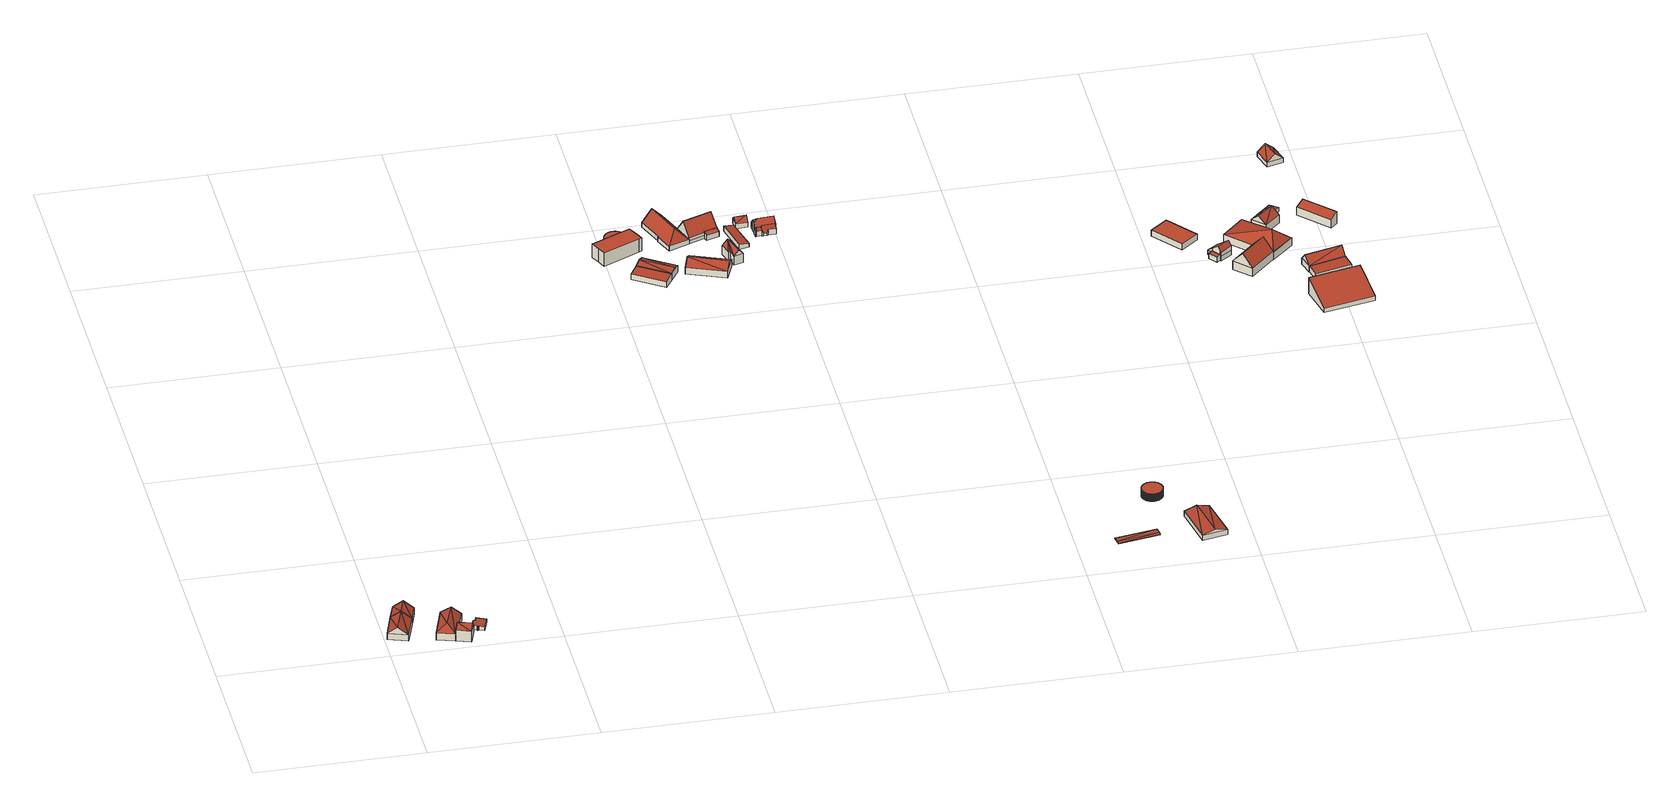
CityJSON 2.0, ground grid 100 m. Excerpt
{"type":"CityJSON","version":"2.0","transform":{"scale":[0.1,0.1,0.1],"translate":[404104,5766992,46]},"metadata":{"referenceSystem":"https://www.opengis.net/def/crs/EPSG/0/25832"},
"CityObjects":{
"building1":{"type":"Building","attributes":{"Gemeindeschluessel":"05515000","Geometrietyp2DReferenz":"3000","function":"31001_2460","roofType":"3100","measuredHeight":8.62},"geometry":[{"type":"Solid","lod":"2","boundaries":[[[[0,1,2,3]],[[4,5,1,0]],[[6,7,5,4]],[[3,2,7,6]],[[0,8,4]],[[6,9,3]],[[9,8,0]],[[0,3,9]],[[6,4,8]],[[8,9,6]],[[1,5,7,2]]]],"semantics":{"surfaces":[{"type":"WallSurface"},{"type":"RoofSurface"},{"type":"GroundSurface"}],"values":[[0,0,0,0,0,0,1,1,1,1,2]]}}]},
"building2":{"type":"Building","attributes":{"Gemeindeschluessel":"05515000","Geometrietyp2DReferenz":"3000","function":"31001_1000","roofType":"3100","measuredHeight":8.65},"address":[{"country":"Germany","locality":"Münster","thoroughfareNumber":"100b","thoroughfareName":"Nienberger Straße"},{"country":"Germany","locality":"Münster","thoroughfareNumber":"100a","thoroughfareName":"Nienberger Straße"}],"geometry":[{"type":"Solid","lod":"2","boundaries":[[[[10,11,12,13]],[[14,15,11,10]],[[16,17,15,14]],[[13,12,17,16]],[[10,18,14]],[[16,8,13]],[[8,18,10]],[[10,13,8]],[[16,14,18]],[[18,8,16]],[[11,15,17,12]]]],"semantics":{"surfaces":[{"type":"WallSurface"},{"type":"RoofSurface"},{"type":"GroundSurface"}],"values":[[0,0,0,0,0,0,1,1,1,1,2]]}}]},
"building3":{"type":"Building","attributes":{"Gemeindeschluessel":"05515000","Geometrietyp2DReferenz":"3000","function":"31001_1000"},"address":[{"country":"Germany","locality":"Münster","thoroughfareNumber":"100","thoroughfareName":"Nienberger Straße"}],"children":["building3-1","building3-2"]},
"building3-1":{"type":"BuildingPart","attributes":{"roofType":"3100","measuredHeight":9.55},"parents":["building3"],"geometry":[{"type":"Solid","lod":"2","boundaries":[[[[19,20,21,22,23]],[[24,25,26,27,28]],[[23,22,25,24]],[[19,29,28]],[[24,30,23]],[[23,30,29]],[[29,19,23]],[[30,24,28]],[[28,29,30]],[[21,26,25,22]],[[27,20,19,28]],[[26,21,20,27]]]],"semantics":{"surfaces":[{"type":"WallSurface"},{"type":"RoofSurface"},{"type":"GroundSurface"},{"type":"ClosureSurface"}],"values":[[0,0,0,0,0,1,1,1,1,2,0,3]]}}]},
"building3-2":{"type":"BuildingPart","attributes":{"roofType":"5000","measuredHeight":8.77},"parents":["building3"],"geometry":[{"type":"Solid","lod":"2","boundaries":[[[[31,32,21,20]],[[33,34,32,31]],[[35,36,34,33]],[[20,37,31]],[[33,38,35]],[[20,27,35,38]],[[38,37,20]],[[37,38,33]],[[33,31,37]],[[26,21,32,34,36]],[[36,35,27,26]],[[26,27,20,21]]]],"semantics":{"surfaces":[{"type":"WallSurface"},{"type":"RoofSurface"},{"type":"GroundSurface"},{"type":"ClosureSurface"}],"values":[[0,0,0,1,0,1,1,1,1,2,0,3]]}}]},
"building4":{"type":"Building","attributes":{"Gemeindeschluessel":"05515000","Geometrietyp2DReferenz":"3000","function":"31001_2000","roofType":"2100","measuredHeight":2.73},"geometry":[{"type":"Solid","lod":"2","boundaries":[[[[39,40,41,42]],[[43,44,40,39]],[[45,46,44,43]],[[47,48,46,45]],[[49,50,48,47]],[[51,52,50,49]],[[53,54,52,51]],[[55,56,54,53]],[[57,58,56,55]],[[42,41,58,57]],[[55,53,51,49,47,45,43,39,42,57]],[[40,44,46,48,50,52,54,56,58,41]]]],"semantics":{"surfaces":[{"type":"WallSurface"},{"type":"RoofSurface"},{"type":"GroundSurface"}],"values":[[0,0,0,0,0,0,0,0,0,0,1,2]]}}]},
"building5":{"type":"Building","attributes":{"Gemeindeschluessel":"05515000","Geometrietyp2DReferenz":"3000","function":"51003_1201","roofType":"1000","measuredHeight":9},"geometry":[{"type":"Solid","lod":"2","boundaries":[[[[59,60,61,62]],[[63,64,60,59]],[[65,66,64,63]],[[67,68,66,65]],[[69,70,68,67]],[[71,72,70,69]],[[62,61,72,71]],[[69,67,65,63,59,62,71]],[[60,64,66,68,70,72,61]]]],"semantics":{"surfaces":[{"type":"WallSurface"},{"type":"RoofSurface"},{"type":"GroundSurface"}],"values":[[0,0,0,0,0,0,0,1,2]]}}]},
"building6":{"type":"Building","attributes":{"Gemeindeschluessel":"05515000","Geometrietyp2DReferenz":"3000","function":"51009_1610","roofType":"2100","measuredHeight":4.46},"geometry":[{"type":"Solid","lod":"2","boundaries":[[[[73,74,75,76]],[[77,78,74,73]],[[79,80,78,77]],[[76,75,80,79]],[[77,73,76,79]],[[74,78,80,75]]]],"semantics":{"surfaces":[{"type":"WallSurface"},{"type":"RoofSurface"},{"type":"GroundSurface"}],"values":[[0,0,0,0,1,2]]}}]},
"building7":{"type":"Building","attributes":{"Gemeindeschluessel":"05515000","Geometrietyp2DReferenz":"3000","function":"51003_1201","roofType":"1000","measuredHeight":1.62},"geometry":[{"type":"Solid","lod":"2","boundaries":[[[[81,82,83,84]],[[85,86,82,81]],[[87,88,86,85]],[[89,90,88,87]],[[91,92,90,89]],[[93,94,92,91]],[[95,96,94,93]],[[97,98,96,95]],[[99,100,98,97]],[[101,102,100,99]],[[103,104,102,101]],[[105,106,104,103]],[[107,108,106,105]],[[109,110,108,107]],[[111,112,110,109]],[[113,114,112,111]],[[115,116,114,113]],[[117,118,116,115]],[[119,120,118,117]],[[121,122,120,119]],[[123,124,122,121]],[[125,126,124,123]],[[127,128,126,125]],[[129,130,128,127]],[[131,132,130,129]],[[133,134,132,131]],[[135,136,134,133]],[[137,138,136,135]],[[139,140,138,137]],[[141,142,140,139]],[[143,144,142,141]],[[145,146,144,143]],[[147,148,146,145]],[[149,150,148,147]],[[151,152,150,149]],[[153,154,152,151]],[[155,156,154,153]],[[157,158,156,155]],[[159,160,158,157]],[[161,162,160,159]],[[163,164,162,161]],[[165,166,164,163]],[[167,168,166,165]],[[169,170,168,167]],[[171,172,170,169]],[[173,174,172,171]],[[175,176,174,173]],[[177,178,176,175]],[[179,180,178,177]],[[181,182,180,179]],[[183,184,182,181]],[[185,186,184,183]],[[187,188,186,185]],[[189,190,188,187]],[[191,192,190,189]],[[193,194,192,191]],[[195,196,194,193]],[[197,198,196,195]],[[199,200,198,197]],[[201,202,200,199]],[[203,204,202,201]],[[205,206,204,203]],[[207,208,206,205]],[[209,210,208,207]],[[211,212,210,209]],[[213,214,212,211]],[[215,216,214,213]],[[217,218,216,215]],[[219,220,218,217]],[[221,222,220,219]],[[223,224,222,221]],[[225,226,224,223]],[[227,228,226,225]],[[229,230,228,227]],[[231,232,230,229]],[[233,234,232,231]],[[235,236,234,233]],[[237,238,236,235]],[[239,240,238,237]],[[241,242,240,239]],[[243,244,242,241]],[[245,246,244,243]],[[247,248,246,245]],[[249,250,248,247]],[[251,252,250,249]],[[253,254,252,251]],[[255,256,254,253]],[[257,258,256,255]],[[259,260,258,257]],[[261,262,260,259]],[[263,264,262,261]],[[265,266,264,263]],[[267,268,266,265]],[[269,270,268,267]],[[271,272,270,269]],[[273,274,272,271]],[[275,276,274,273]],[[277,278,276,275]],[[279,280,278,277]],[[84,83,280,279]],[[277,275,273,271,269,267,265,263,261,259,257,255,253,251,249,247,245,243,241,239,237,235,233,231,229,227,225,223,221,219,217,215,213,211,209,207,205,203,201,199,197,195,193,191,189,187,185,183,181,179,177,175,173,171,169,167,165,163,161,159,157,155,153,151,149,147,145,143,141,139,137,135,133,131,129,127,125,123,121,119,117,115,113,111,109,107,105,103,101,99,97,95,93,91,89,87,85,81,84,279]],[[82,86,88,90,92,94,96,98,100,102,104,106,108,110,112,114,116,118,120,122,124,126,128,130,132,134,136,138,140,142,144,146,148,150,152,154,156,158,160,162,164,166,168,170,172,174,176,178,180,182,184,186,188,190,192,194,196,198,200,202,204,206,208,210,212,214,216,218,220,222,224,226,228,230,232,234,236,238,240,242,244,246,248,250,252,254,256,258,260,262,264,266,268,270,272,274,276,278,280,83]]]],"semantics":{"surfaces":[{"type":"WallSurface"},{"type":"RoofSurface"},{"type":"GroundSurface"}],"values":[[0,0,0,0,0,0,0,0,0,0,0,0,0,0,0,0,0,0,0,0,0,0,0,0,0,0,0,0,0,0,0,0,0,0,0,0,0,0,0,0,0,0,0,0,0,0,0,0,0,0,0,0,0,0,0,0,0,0,0,0,0,0,0,0,0,0,0,0,0,0,0,0,0,0,0,0,0,0,0,0,0,0,0,0,0,0,0,0,0,0,0,0,0,0,0,0,0,0,0,0,1,2]]}}]},
"building8":{"type":"Building","attributes":{"Gemeindeschluessel":"05515000","Geometrietyp2DReferenz":"3000","function":"31001_2700","roofType":"3100","measuredHeight":5.38},"geometry":[{"type":"Solid","lod":"2","boundaries":[[[[281,282,283,284]],[[285,286,282,281]],[[287,288,286,285]],[[284,283,288,287]],[[281,289,285]],[[287,290,284]],[[284,290,289]],[[289,281,284]],[[290,287,285]],[[285,289,290]],[[282,286,288,283]]]],"semantics":{"surfaces":[{"type":"WallSurface"},{"type":"RoofSurface"},{"type":"GroundSurface"}],"values":[[0,0,0,0,0,0,1,1,1,1,2]]}}]},
"building9":{"type":"Building","attributes":{"Gemeindeschluessel":"05515000","Geometrietyp2DReferenz":"3000","function":"31001_2700","roofType":"5000","measuredHeight":10.25},"geometry":[{"type":"Solid","lod":"2","boundaries":[[[[291,292,293,294]],[[295,296,292,291]],[[297,298,296,295]],[[299,300,298,297]],[[301,302,300,299]],[[303,304,302,301]],[[305,306,304,303]],[[307,308,306,305]],[[294,293,308,307]],[[301,309,303]],[[299,297,295,309,301]],[[291,294,307,305,303,309,295]],[[292,296,298,300,302,304,306,308,293]]]],"semantics":{"surfaces":[{"type":"WallSurface"},{"type":"RoofSurface"},{"type":"GroundSurface"}],"values":[[0,0,0,0,0,0,0,0,0,1,1,1,2]]}}]},
"building10":{"type":"Building","attributes":{"Gemeindeschluessel":"05515000","Geometrietyp2DReferenz":"3000","function":"31001_2700","roofType":"3100","measuredHeight":7.7},"geometry":[{"type":"Solid","lod":"2","boundaries":[[[[310,311,312,313]],[[314,315,311,310]],[[316,317,315,314]],[[313,312,317,316]],[[310,318,314]],[[316,319,313]],[[313,319,318]],[[318,310,313]],[[319,316,314]],[[314,318,319]],[[311,315,317,312]]]],"semantics":{"surfaces":[{"type":"WallSurface"},{"type":"RoofSurface"},{"type":"GroundSurface"}],"values":[[0,0,0,0,0,0,1,1,1,1,2]]}}]},
"building11":{"type":"Building","attributes":{"Gemeindeschluessel":"05515000","Geometrietyp2DReferenz":"3000","function":"31001_1000"},"address":[{"country":"Germany","locality":"Münster","thoroughfareNumber":"11","thoroughfareName":"Ächterhoek"}],"children":["building11-1","building11-2"]},
"building11-1":{"type":"BuildingPart","attributes":{"roofType":"3100","measuredHeight":12.07},"parents":["building11"],"geometry":[{"type":"Solid","lod":"2","boundaries":[[[[320,321,322,323]],[[324,302,325,326]],[[327,300,302,324]],[[323,322,300,327]],[[328,329,330,327]],[[331,329,328,332,333]],[[332,328,327,324]],[[333,332,324,326]],[[330,329,331,320,323]],[[330,323,327]],[[321,325,302,300,322]],[[321,320,326,325]],[[331,333,326,320]]]],"semantics":{"surfaces":[{"type":"WallSurface"},{"type":"RoofSurface"},{"type":"GroundSurface"},{"type":"ClosureSurface"}],"values":[[0,0,0,0,1,1,0,0,0,0,2,3,3]]}}]},
"building11-2":{"type":"BuildingPart","attributes":{"roofType":"2100","measuredHeight":4.64},"parents":["building11"],"geometry":[{"type":"Solid","lod":"2","boundaries":[[[[334,335,321,320,331,336]],[[337,338,335,334]],[[339,333,326,325,338,337]],[[337,334,336,339]],[[335,338,325,321]],[[333,339,336,331]],[[321,325,326,320]],[[326,333,331,320]]]],"semantics":{"surfaces":[{"type":"WallSurface"},{"type":"RoofSurface"},{"type":"GroundSurface"},{"type":"ClosureSurface"}],"values":[[0,0,0,1,2,0,3,3]]}}]},
"building12":{"type":"Building","attributes":{"Gemeindeschluessel":"05515000","Geometrietyp2DReferenz":"3000","function":"31001_2000","roofType":"5000","measuredHeight":9.26},"geometry":[{"type":"Solid","lod":"2","boundaries":[[[[340,341,342,343]],[[344,345,341,340]],[[346,347,345,344]],[[348,349,347,346]],[[350,351,349,348]],[[343,342,351,350]],[[343,350,352,353]],[[340,353,352]],[[344,340,352]],[[346,344,352]],[[352,348,346]],[[348,352,350]],[[343,353,340]],[[341,345,347,349,351,342]]]],"semantics":{"surfaces":[{"type":"WallSurface"},{"type":"RoofSurface"},{"type":"GroundSurface"}],"values":[[0,0,0,0,0,0,1,1,1,1,1,0,0,2]]}}]},
"building13":{"type":"Building","attributes":{"Gemeindeschluessel":"05515000","Geometrietyp2DReferenz":"3000","function":"31001_2460","roofType":"2100","measuredHeight":3.17},"geometry":[{"type":"Solid","lod":"2","boundaries":[[[[354,355,356,357]],[[358,359,355,354]],[[360,361,359,358]],[[357,356,361,360]],[[358,354,357,360]],[[355,359,361,356]]]],"semantics":{"surfaces":[{"type":"WallSurface"},{"type":"RoofSurface"},{"type":"GroundSurface"}],"values":[[0,0,0,0,1,2]]}}]},
"building14":{"type":"Building","attributes":{"Gemeindeschluessel":"05515000","Geometrietyp2DReferenz":"3000","function":"31001_2460","roofType":"3100","measuredHeight":5.9},"geometry":[{"type":"Solid","lod":"2","boundaries":[[[[362,363,364,365]],[[366,367,363,362]],[[368,369,367,366]],[[365,364,369,368]],[[362,370,366]],[[368,371,365]],[[362,365,371]],[[371,370,362]],[[370,371,368]],[[368,366,370]],[[363,367,369,364]]]],"semantics":{"surfaces":[{"type":"WallSurface"},{"type":"RoofSurface"},{"type":"GroundSurface"}],"values":[[0,0,0,0,0,0,1,1,1,1,2]]}}]},
"building15":{"type":"Building","attributes":{"Gemeindeschluessel":"05515000","Geometrietyp2DReferenz":"3000","function":"51009_1610","roofType":"2100","measuredHeight":5.14},"geometry":[{"type":"Solid","lod":"2","boundaries":[[[[372,373,374,375]],[[376,377,373,372]],[[378,379,377,376]],[[375,374,379,378]],[[376,372,375,378]],[[373,377,379,374]]]],"semantics":{"surfaces":[{"type":"WallSurface"},{"type":"RoofSurface"},{"type":"GroundSurface"}],"values":[[0,0,0,0,1,2]]}}]},
"building16":{"type":"Building","attributes":{"Gemeindeschluessel":"05515000","Geometrietyp2DReferenz":"3000","function":"31001_1000"},"address":[{"country":"Germany","locality":"Münster","thoroughfareNumber":"11a","thoroughfareName":"Ächterhoek"}],"children":["building16-1","building16-2"]},
"building16-1":{"type":"BuildingPart","attributes":{"roofType":"5000","measuredHeight":6.45},"parents":["building16"],"geometry":[{"type":"Solid","lod":"2","boundaries":[[[[380,381,382,383]],[[384,385,381,380]],[[386,387,385,384]],[[388,389,387,386]],[[390,391,389,388]],[[392,393,391,390]],[[394,395,393,392]],[[383,382,396,397]],[[390,388,386,384,380,383,398,392]],[[397,398,383]],[[394,392,398,397]],[[381,385,387,389,391,393,395,396,382]],[[395,394,397,396]]]],"semantics":{"surfaces":[{"type":"WallSurface"},{"type":"RoofSurface"},{"type":"GroundSurface"},{"type":"ClosureSurface"}],"values":[[0,0,0,0,0,0,0,0,1,1,1,2,3]]}}]},
"building16-2":{"type":"BuildingPart","attributes":{"roofType":"9999","measuredHeight":8.84},"parents":["building16"],"geometry":[{"type":"Solid","lod":"2","boundaries":[[[[399,400,401,402]],[[403,404,400,399]],[[405,406,404,403]],[[407,408,406,405]],[[409,397,396,408,407]],[[378,410,395,394,375]],[[411,412,410,378]],[[413,414,412,411]],[[415,416,414,413]],[[417,418,416,415]],[[419,420,418,417]],[[421,422,420,419]],[[402,401,422,421]],[[415,423,417]],[[413,411,378,375,409,407,423,415]],[[405,403,399,402,421,419,417,423,407]],[[400,404,406,408,396,395,410,412,414,416,418,420,422,401]],[[394,397,409,375]],[[395,396,397,394]]]],"semantics":{"surfaces":[{"type":"WallSurface"},{"type":"RoofSurface"},{"type":"GroundSurface"},{"type":"ClosureSurface"}],"values":[[0,0,0,0,0,0,0,0,0,0,0,0,0,1,1,1,2,0,3]]}}]},
"building17":{"type":"Building","attributes":{"Gemeindeschluessel":"05515000","Geometrietyp2DReferenz":"3000","function":"51003_1201","roofType":"3100","measuredHeight":1.02},"geometry":[{"type":"Solid","lod":"2","boundaries":[[[[424,425,426,427]],[[428,429,425,424]],[[430,431,429,428]],[[427,426,431,430]],[[424,432,428]],[[430,433,427]],[[433,432,424]],[[424,427,433]],[[430,428,432]],[[432,433,430]],[[425,429,431,426]]]],"semantics":{"surfaces":[{"type":"WallSurface"},{"type":"RoofSurface"},{"type":"GroundSurface"}],"values":[[0,0,0,0,0,0,1,1,1,1,2]]}}]},
"building18":{"type":"Building","attributes":{"Gemeindeschluessel":"05515000","Geometrietyp2DReferenz":"3000","function":"51003_1201","roofType":"1000","measuredHeight":4.88},"geometry":[{"type":"Solid","lod":"2","boundaries":[[[[434,435,436,437]],[[438,439,435,434]],[[440,441,439,438]],[[442,443,441,440]],[[444,445,443,442]],[[446,447,445,444]],[[448,449,447,446]],[[450,451,449,448]],[[452,453,451,450]],[[454,455,453,452]],[[456,457,455,454]],[[458,459,457,456]],[[460,461,459,458]],[[462,463,461,460]],[[464,465,463,462]],[[466,467,465,464]],[[468,469,467,466]],[[470,471,469,468]],[[472,473,471,470]],[[474,475,473,472]],[[476,477,475,474]],[[478,479,477,476]],[[480,481,479,478]],[[482,483,481,480]],[[484,485,483,482]],[[486,487,485,484]],[[488,489,487,486]],[[490,491,489,488]],[[492,493,491,490]],[[494,495,493,492]],[[496,497,495,494]],[[498,499,497,496]],[[500,501,499,498]],[[502,503,501,500]],[[504,505,503,502]],[[506,507,505,504]],[[508,509,507,506]],[[510,511,509,508]],[[512,513,511,510]],[[514,515,513,512]],[[516,517,515,514]],[[518,519,517,516]],[[520,521,519,518]],[[522,523,521,520]],[[524,525,523,522]],[[526,527,525,524]],[[528,529,527,526]],[[530,531,529,528]],[[532,533,531,530]],[[534,535,533,532]],[[536,537,535,534]],[[538,539,537,536]],[[540,541,539,538]],[[542,543,541,540]],[[544,545,543,542]],[[546,547,545,544]],[[548,549,547,546]],[[550,551,549,548]],[[552,553,551,550]],[[554,555,553,552]],[[556,557,555,554]],[[558,559,557,556]],[[560,561,559,558]],[[562,563,561,560]],[[564,565,563,562]],[[566,567,565,564]],[[568,569,567,566]],[[570,571,569,568]],[[572,573,571,570]],[[574,575,573,572]],[[576,577,575,574]],[[578,579,577,576]],[[580,581,579,578]],[[582,583,581,580]],[[584,585,583,582]],[[586,587,585,584]],[[588,589,587,586]],[[590,591,589,588]],[[592,593,591,590]],[[594,595,593,592]],[[596,597,595,594]],[[598,599,597,596]],[[600,601,599,598]],[[602,603,601,600]],[[604,605,603,602]],[[606,607,605,604]],[[608,609,607,606]],[[610,611,609,608]],[[612,613,611,610]],[[437,436,613,612]],[[610,608,606,604,602,600,598,596,594,592,590,588,586,584,582,580,578,576,574,572,570,568,566,564,562,560,558,556,554,552,550,548,546,544,542,540,538,536,534,532,530,528,526,524,522,520,518,516,514,512,510,508,506,504,502,500,498,496,494,492,490,488,486,484,482,480,478,476,474,472,470,468,466,464,462,460,458,456,454,452,450,448,446,444,442,440,438,434,437,612]],[[435,439,441,443,445,447,449,451,453,455,457,459,461,463,465,467,469,471,473,475,477,479,481,483,485,487,489,491,493,495,497,499,501,503,505,507,509,511,513,515,517,519,521,523,525,527,529,531,533,535,537,539,541,543,545,547,549,551,553,555,557,559,561,563,565,567,569,571,573,575,577,579,581,583,585,587,589,591,593,595,597,599,601,603,605,607,609,611,613,436]]]],"semantics":{"surfaces":[{"type":"WallSurface"},{"type":"RoofSurface"},{"type":"GroundSurface"}],"values":[[0,0,0,0,0,0,0,0,0,0,0,0,0,0,0,0,0,0,0,0,0,0,0,0,0,0,0,0,0,0,0,0,0,0,0,0,0,0,0,0,0,0,0,0,0,0,0,0,0,0,0,0,0,0,0,0,0,0,0,0,0,0,0,0,0,0,0,0,0,0,0,0,0,0,0,0,0,0,0,0,0,0,0,0,0,0,0,0,0,0,1,2]]}}]},
"building19":{"type":"Building","attributes":{"Gemeindeschluessel":"05515000","Geometrietyp2DReferenz":"3000","function":"31001_2700","roofType":"3100","measuredHeight":5.45},"geometry":[{"type":"Solid","lod":"2","boundaries":[[[[614,615,616,617]],[[618,619,615,614]],[[620,621,619,618]],[[617,616,621,620]],[[614,622,618]],[[620,623,617]],[[617,623,622]],[[622,614,617]],[[623,620,618]],[[618,622,623]],[[615,619,621,616]]]],"semantics":{"surfaces":[{"type":"WallSurface"},{"type":"RoofSurface"},{"type":"GroundSurface"}],"values":[[0,0,0,0,0,0,1,1,1,1,2]]}}]},
"building20":{"type":"Building","attributes":{"Gemeindeschluessel":"05515000","Geometrietyp2DReferenz":"3000","function":"51009_1610","roofType":"1000","measuredHeight":3.92},"geometry":[{"type":"Solid","lod":"2","boundaries":[[[[624,625,626,627]],[[628,629,625,624]],[[630,631,629,628]],[[627,626,631,630]],[[628,624,627,630]],[[625,629,631,626]]]],"semantics":{"surfaces":[{"type":"WallSurface"},{"type":"RoofSurface"},{"type":"GroundSurface"}],"values":[[0,0,0,0,1,2]]}}]},
"building21":{"type":"Building","attributes":{"Gemeindeschluessel":"05515000","Geometrietyp2DReferenz":"3000","function":"31001_2700"},"children":["building21-1","building21-2"]},
"building21-1":{"type":"BuildingPart","attributes":{"roofType":"3100","measuredHeight":8.65},"parents":["building21"],"geometry":[{"type":"Solid","lod":"2","boundaries":[[[[632,633,634,635]],[[636,637,633,632]],[[638,639,637,636]],[[640,641,642,643]],[[635,634,641,640]],[[644,645,646,647,640]],[[646,645,648,649,650]],[[650,649,636,632]],[[649,648,651,638,636]],[[647,646,650,632,635]],[[647,635,640]],[[652,644,640,643]],[[633,637,639,642,641,634]],[[639,638,643,642]],[[648,645,644,652,651]],[[651,652,643,638]]]],"semantics":{"surfaces":[{"type":"WallSurface"},{"type":"RoofSurface"},{"type":"GroundSurface"},{"type":"ClosureSurface"}],"values":[[0,0,0,0,0,1,1,0,0,0,0,0,2,3,0,3]]}}]},
"building21-2":{"type":"BuildingPart","attributes":{"roofType":"2100","measuredHeight":4.06},"parents":["building21"],"geometry":[{"type":"Solid","lod":"2","boundaries":[[[[653,654,639,638,651]],[[655,656,654,653]],[[652,643,642,656,655]],[[655,653,651,652]],[[654,656,642,639]],[[639,642,643,638]],[[643,652,651,638]]]],"semantics":{"surfaces":[{"type":"WallSurface"},{"type":"RoofSurface"},{"type":"GroundSurface"},{"type":"ClosureSurface"}],"values":[[0,0,0,1,2,3,3]]}}]},
"building22":{"type":"Building","attributes":{"Gemeindeschluessel":"05515000","Geometrietyp2DReferenz":"3000","function":"31001_1000","roofType":"5000","measuredHeight":12.88},"address":[{"country":"Germany","locality":"Münster","thoroughfareNumber":"33","thoroughfareName":"Sprakelweg"}],"geometry":[{"type":"Solid","lod":"2","boundaries":[[[[657,658,659,660]],[[661,662,658,657]],[[663,664,662,661]],[[660,659,664,663]],[[663,661,665]],[[665,661,657,666]],[[657,660,666]],[[666,660,663,665]],[[658,662,664,659]]]],"semantics":{"surfaces":[{"type":"WallSurface"},{"type":"RoofSurface"},{"type":"GroundSurface"}],"values":[[0,0,0,0,0,1,0,1,2]]}}]},
"building23":{"type":"Building","attributes":{"Gemeindeschluessel":"05515000","Geometrietyp2DReferenz":"3000","function":"31001_2700","roofType":"5000","measuredHeight":13.37},"geometry":[{"type":"Solid","lod":"2","boundaries":[[[[667,668,669,670]],[[671,672,668,667]],[[673,674,672,671]],[[675,676,674,673]],[[670,669,676,675]],[[677,678,667]],[[671,678,677]],[[677,675,673,671]],[[670,675,677]],[[670,677,667]],[[678,671,667]],[[668,672,674,676,669]]]],"semantics":{"surfaces":[{"type":"WallSurface"},{"type":"RoofSurface"},{"type":"GroundSurface"}],"values":[[0,0,0,0,0,1,1,1,1,1,0,2]]}}]},
"building24":{"type":"Building","attributes":{"Gemeindeschluessel":"05515000","Geometrietyp2DReferenz":"3000","function":"31001_1000"},"address":[{"country":"Germany","locality":"Münster","thoroughfareNumber":"33a","thoroughfareName":"Sprakelweg"}],"children":["building24-1","building24-2","building24-3"]},
"building24-1":{"type":"BuildingPart","attributes":{"roofType":"1000","measuredHeight":2.09},"parents":["building24"],"geometry":[{"type":"Solid","lod":"2","boundaries":[[[[679,680,681,682]],[[683,684,685,680,679]],[[686,683,679,682,687]],[[680,685,688,681]],[[684,683,686]],[[685,684,686,687,688]],[[688,687,682,681]]]],"semantics":{"surfaces":[{"type":"WallSurface"},{"type":"RoofSurface"},{"type":"GroundSurface"},{"type":"ClosureSurface"}],"values":[[0,0,1,2,0,3,3]]}}]},
"building24-2":{"type":"BuildingPart","attributes":{"roofType":"3100","measuredHeight":9.57},"parents":["building24"],"geometry":[{"type":"Solid","lod":"2","boundaries":[[[[689,690,691,692]],[[693,682,681,690,689]],[[694,695,696,697,698]],[[692,691,695,694]],[[694,699,692]],[[700,692,699]],[[699,701,702,700]],[[693,689,700,702]],[[701,699,694,698]],[[701,698,702]],[[700,689,692]],[[690,681,688,696,695,691]],[[682,693,702,703,687]],[[688,681,682,687]],[[703,702,698,697]],[[688,687,703,697,696]]]],"semantics":{"surfaces":[{"type":"WallSurface"},{"type":"RoofSurface"},{"type":"GroundSurface"},{"type":"ClosureSurface"}],"values":[[0,0,0,0,1,1,1,1,0,0,0,2,0,3,0,3]]}}]},
"building24-3":{"type":"BuildingPart","attributes":{"roofType":"2100","measuredHeight":2.75},"parents":["building24"],"geometry":[{"type":"Solid","lod":"2","boundaries":[[[[704,705,685,684]],[[706,707,705,704]],[[697,696,707,706]],[[704,684,686,703,697,706]],[[688,685,705,707,696]],[[687,703,686]],[[685,688,687,686,684]],[[687,688,696,697,703]]]],"semantics":{"surfaces":[{"type":"WallSurface"},{"type":"RoofSurface"},{"type":"GroundSurface"},{"type":"ClosureSurface"}],"values":[[0,0,0,1,2,0,3,3]]}}]},
"building25":{"type":"Building","attributes":{"Gemeindeschluessel":"05515000","Geometrietyp2DReferenz":"3000","function":"51003_1201","roofType":"2100","measuredHeight":10.79},"geometry":[{"type":"Solid","lod":"2","boundaries":[[[[708,709,710,711]],[[712,713,709,708]],[[714,715,713,712]],[[711,710,715,714]],[[712,708,711,714]],[[709,713,715,710]]]],"semantics":{"surfaces":[{"type":"WallSurface"},{"type":"RoofSurface"},{"type":"GroundSurface"}],"values":[[0,0,0,0,1,2]]}}]},
"building26":{"type":"Building","attributes":{"Gemeindeschluessel":"05515000","Geometrietyp2DReferenz":"3000","function":"51009_1610","roofType":"2100","measuredHeight":4.03},"geometry":[{"type":"Solid","lod":"2","boundaries":[[[[716,717,718,719]],[[720,721,717,716]],[[722,723,721,720]],[[719,718,723,722]],[[720,716,719,722]],[[717,721,723,718]]]],"semantics":{"surfaces":[{"type":"WallSurface"},{"type":"RoofSurface"},{"type":"GroundSurface"}],"values":[[0,0,0,0,1,2]]}}]},
"building27":{"type":"Building","attributes":{"Gemeindeschluessel":"05515000","Geometrietyp2DReferenz":"3000","function":"31001_2700","roofType":"5000","measuredHeight":8.88},"geometry":[{"type":"Solid","lod":"2","boundaries":[[[[724,725,726,727]],[[728,729,725,724]],[[730,721,729,728]],[[731,717,721,730]],[[732,733,717,731]],[[727,726,733,732]],[[734,728,735]],[[724,727,735,728]],[[732,734,735]],[[732,731,730,734]],[[734,730,728]],[[735,727,732]],[[725,729,721,717,733,726]]]],"semantics":{"surfaces":[{"type":"WallSurface"},{"type":"RoofSurface"},{"type":"GroundSurface"}],"values":[[0,0,0,0,0,0,1,1,1,1,0,0,2]]}}]},
"building28":{"type":"Building","attributes":{"Gemeindeschluessel":"05515000","Geometrietyp2DReferenz":"3000","function":"51009_1610","roofType":"2100","measuredHeight":8.01},"geometry":[{"type":"Solid","lod":"2","boundaries":[[[[736,737,738,739]],[[740,741,737,736]],[[742,743,741,740]],[[739,738,743,742]],[[740,736,739,742]],[[737,741,743,738]]]],"semantics":{"surfaces":[{"type":"WallSurface"},{"type":"RoofSurface"},{"type":"GroundSurface"}],"values":[[0,0,0,0,1,2]]}}]},
"building29":{"type":"Building","attributes":{"Gemeindeschluessel":"05515000","Geometrietyp2DReferenz":"3000","function":"31001_2700","roofType":"3100","measuredHeight":6.99},"geometry":[{"type":"Solid","lod":"2","boundaries":[[[[744,745,746,747]],[[748,749,745,744]],[[750,751,749,748]],[[747,746,751,750]],[[744,752,748]],[[750,753,747]],[[747,753,752]],[[752,744,747]],[[753,750,748]],[[748,752,753]],[[745,749,751,746]]]],"semantics":{"surfaces":[{"type":"WallSurface"},{"type":"RoofSurface"},{"type":"GroundSurface"}],"values":[[0,0,0,0,0,0,1,1,1,1,2]]}}]}
},
"vertices":[
[58,283,80],[58,283,39],[6,123,39],[6,123,80],[175,243,80],[175,243,39],[123,85,80],[123,85,39],[116,263,125],[64,104,125],
[92,383,81],[92,383,38],[58,283,38],[58,283,81],[208,345,81],[208,345,38],[175,243,81],[175,243,38],[150,364,125],
[381,29,112],[381,29,86],[381,29,39],[467,0,39],[467,0,112],[499,97,86],[499,97,39],[416,122,39],[416,122,86],[416,122,87],[398,75,134],[483,49,134],
[275,64,86],[275,64,39],[342,264,86],[342,264,39],[456,226,86],[456,226,39],[343,88,127],[399,245,127],
[529,110,66],[529,110,41],[562,99,41],[562,99,63],[527,105,66],[527,105,41],[520,108,66],[520,108,41],[522,112,66],[522,112,41],[493,122,68],[493,122,41],[510,172,68],[510,172,41],[522,168,67],[522,168,41],[531,197,67],[531,197,41],[589,178,63],[589,178,41],
[1963,3659,111],[1963,3659,21],[1985,3612,21],[1985,3612,111],[1937,3716,111],[1937,3716,21],[2174,3824,111],[2174,3824,21],[2200,3768,111],[2200,3768,21],[2223,3720,111],[2223,3720,21],[2206,3712,111],[2206,3712,21],
[2285,3331,56],[2285,3331,21],[2327,3394,21],[2327,3394,66],[2105,3452,56],[2105,3452,21],[2147,3514,66],[2147,3514,21],
[2040,3851,34],[2040,3851,17],[2041,3848,17],[2041,3848,34],[2040,3854,34],[2040,3854,17],[2039,3858,34],[2039,3858,17],[2038,3861,34],[2038,3861,17],[2038,3865,34],[2038,3865,17],[2038,3869,34],[2038,3869,17],[2038,3873,34],[2038,3873,17],[2038,3877,34],[2038,3877,17],[2039,3882,34],[2039,3882,17],[2040,3887,34],[2040,3887,17],[2042,3891,34],[2042,3891,17],[2044,3896,34],[2044,3896,17],[2045,3899,34],[2045,3899,17],[2047,3901,34],[2047,3901,17],[2050,3905,34],[2050,3905,17],[2053,3909,34],[2053,3909,17],[2056,3913,34],[2056,3913,17],[2059,3916,34],[2059,3916,17],[2063,3919,34],[2063,3919,17],[2066,3921,34],[2066,3921,17],[2069,3923,34],[2069,3923,17],[2073,3925,34],[2073,3925,17],[2076,3926,34],[2076,3926,17],[2079,3928,34],[2079,3928,17],[2082,3929,34],[2082,3929,17],[2085,3929,34],[2085,3929,17],[2089,3930,34],[2089,3930,17],[2092,3931,34],[2092,3931,17],[2096,3931,34],[2096,3931,17],[2100,3931,34],[2100,3931,17],[2104,3931,34],[2104,3931,17],[2108,3931,34],[2108,3931,17],[2113,3930,34],[2113,3930,17],[2117,3929,34],[2117,3929,17],[2122,3927,34],[2122,3927,17],[2127,3925,34],[2127,3925,17],[2129,3924,34],[2129,3924,17],[2130,3923,34],[2130,3923,17],[2133,3921,34],[2133,3921,17],[2136,3919,34],[2136,3919,17],[2139,3917,34],[2139,3917,17],[2141,3915,34],[2141,3915,17],[2144,3913,34],[2144,3913,17],[2146,3910,34],[2146,3910,17],[2147,3909,34],[2147,3909,17],[2148,3909,34],[2148,3909,17],[2151,3905,34],[2151,3905,17],[2153,3901,34],[2153,3901,17],[2155,3897,34],[2155,3897,17],[2157,3893,34],[2157,3893,17],[2158,3890,34],[2158,3890,17],[2159,3886,34],[2159,3886,17],[2160,3883,34],[2160,3883,17],[2161,3879,34],[2161,3879,17],[2161,3876,34],[2161,3876,17],[2162,3873,34],[2162,3873,17],[2162,3869,34],[2162,3869,17],[2162,3866,34],[2162,3866,17],[2161,3862,34],[2161,3862,17],[2161,3858,34],[2161,3858,17],[2160,3854,34],[2160,3854,17],[2159,3850,34],[2159,3850,17],[2157,3846,34],[2157,3846,17],[2155,3841,34],[2155,3841,17],[2154,3840,34],[2154,3840,17],[2153,3838,34],[2153,3838,17],[2150,3833,34],[2150,3833,17],[2147,3829,34],[2147,3829,17],[2144,3826,34],[2144,3826,17],[2141,3823,34],[2141,3823,17],[2137,3820,34],[2137,3820,17],[2134,3817,34],[2134,3817,17],[2131,3815,34],[2131,3815,17],[2127,3814,34],[2127,3814,17],[2124,3812,34],[2124,3812,17],[2121,3811,34],[2121,3811,17],[2118,3810,34],[2118,3810,17],[2115,3809,34],[2115,3809,17],[2111,3808,34],[2111,3808,17],[2108,3808,34],[2108,3808,17],[2104,3807,34],[2104,3807,17],[2100,3807,34],[2100,3807,17],[2096,3807,34],[2096,3807,17],[2092,3807,34],[2092,3807,17],[2087,3808,34],[2087,3808,17],[2082,3809,34],[2082,3809,17],[2078,3811,34],[2078,3811,17],[2073,3813,34],[2073,3813,17],[2070,3814,34],[2070,3814,17],[2068,3816,34],[2068,3816,17],[2063,3819,34],[2063,3819,17],[2060,3822,34],[2060,3822,17],[2056,3825,34],[2056,3825,17],[2053,3828,34],[2053,3828,17],[2050,3832,34],[2050,3832,17],[2048,3835,34],[2048,3835,17],[2046,3838,34],[2046,3838,17],[2044,3842,34],[2044,3842,17],[2043,3845,34],[2043,3845,17],
[2147,3514,67],[2147,3514,22],[2327,3394,22],[2327,3394,67],[2196,3588,67],[2196,3588,22],[2376,3468,67],[2376,3468,22],[2175,3557,76],[2355,3437,76],
[2273,3956,54],[2273,3956,22],[2334,3799,22],[2334,3799,54],[2335,3979,125],[2335,3979,22],[2396,4001,54],[2396,4001,22],[2450,3860,54],[2450,3860,22],[2498,3734,54],[2498,3734,22],[2376,3688,54],[2376,3688,22],[2373,3686,50],[2373,3686,22],[2331,3798,50],[2331,3798,22],[2420,3755,125],
[2415,3441,67],[2415,3441,21],[2640,3352,21],[2640,3352,67],[2461,3556,67],[2461,3556,21],[2686,3466,67],[2686,3466,21],[2438,3499,98],[2663,3409,98],
[2669,3800,43],[2669,3800,22],[2622,3923,22],[2622,3923,43],[2498,3734,43],[2592,3770,22],[2592,3770,43],[2450,3860,43],[2477,3790,143],[2648,3854,143],[2622,3923,45],[2669,3800,66],[2498,3734,64],[2592,3770,65],
[2678,3776,56],[2678,3776,22],[2669,3800,69],[2601,3748,56],[2601,3748,22],[2592,3770,69],
[2702,3472,82],[2702,3472,23],[2757,3488,23],[2757,3488,82],[2690,3517,82],[2690,3517,23],[2680,3514,82],[2680,3514,23],[2657,3592,82],[2657,3592,23],[2720,3610,82],[2720,3610,23],[2691,3602,115],[2728,3480,115],
[2774,3838,47],[2774,3838,23],[2715,3824,23],[2715,3824,55],[2821,3635,47],[2821,3635,23],[2762,3621,55],[2762,3621,23],
[2786,3828,56],[2786,3828,24],[2856,3832,24],[2856,3832,56],[2782,3894,56],[2782,3894,24],[2852,3899,56],[2852,3899,24],[2784,3861,83],[2854,3865,83],
[2914,3725,62],[2914,3725,28],[2913,3740,28],[2913,3740,79],[2885,3723,62],[2885,3723,28],[2884,3738,79],[2884,3738,28],
[2951,3727,63],[2951,3727,26],[2997,3730,26],[2997,3730,63],[2945,3722,44],[2945,3722,26],[2923,3720,44],[2923,3720,26],[2916,3725,63],[2916,3725,26],[2914,3725,63],[2914,3725,26],[2913,3732,91],[2913,3732,26],[2913,3740,63],[2913,3740,26],[2996,3745,26],[2996,3745,63],[2989,3737,91],
[2959,3833,57],[2959,3833,26],[2935,3831,26],[2935,3831,57],[2962,3828,62],[2962,3828,26],[2991,3829,62],[2991,3829,26],[2994,3779,115],[2994,3779,26],[2996,3745,79],[2884,3738,26],[2885,3723,63],[2885,3723,26],[2879,3722,63],[2879,3722,26],[2877,3756,98],[2877,3756,26],[2875,3788,98],[2875,3788,26],[2873,3822,62],[2873,3822,26],[2932,3826,62],[2932,3826,26],[2896,3774,115],
[4468,334,39],[4468,334,35],[4219,293,35],[4219,293,39],[4478,276,39],[4478,276,35],[4229,235,39],[4229,235,35],[4476,286,46],[4227,245,46],
[4579,676,78],[4579,676,29],[4579,682,29],[4579,682,78],[4577,671,78],[4577,671,29],[4575,666,78],[4575,666,29],[4573,661,78],[4573,661,29],[4572,659,78],[4572,659,29],[4570,657,78],[4570,657,29],[4567,652,78],[4567,652,29],[4564,648,78],[4564,648,29],[4560,644,78],[4560,644,29],[4556,641,78],[4556,641,29],[4552,638,78],[4552,638,29],[4548,635,78],[4548,635,29],[4544,633,78],[4544,633,29],[4540,632,78],[4540,632,29],[4536,630,78],[4536,630,29],[4532,629,78],[4532,629,29],[4528,629,78],[4528,629,29],[4525,628,78],[4525,628,29],[4521,628,78],[4521,628,29],[4518,628,78],[4518,628,29],[4515,628,78],[4515,628,29],[4511,628,78],[4511,628,29],[4508,629,78],[4508,629,29],[4504,629,78],[4504,629,29],[4500,630,78],[4500,630,29],[4496,632,78],[4496,632,29],[4492,633,78],[4492,633,29],[4488,635,78],[4488,635,29],[4484,638,78],[4484,638,29],[4480,641,78],[4480,641,29],[4476,644,78],[4476,644,29],[4472,648,78],[4472,648,29],[4469,652,78],[4469,652,29],[4466,657,78],[4466,657,29],[4464,659,78],[4464,659,29],[4463,661,78],[4463,661,29],[4461,666,78],[4461,666,29],[4459,671,78],[4459,671,29],[4458,676,78],[4458,676,29],[4457,682,78],[4457,682,29],[4456,686,78],[4456,686,29],[4456,691,78],[4456,691,29],[4456,696,78],[4456,696,29],[4457,700,78],[4457,700,29],[4458,704,78],[4458,704,29],[4459,708,78],[4459,708,29],[4460,712,78],[4460,712,29],[4461,715,78],[4461,715,29],[4463,718,78],[4463,718,29],[4464,721,78],[4464,721,29],[4466,723,78],[4466,723,29],[4468,726,78],[4468,726,29],[4470,729,78],[4470,729,29],[4473,732,78],[4473,732,29],[4475,735,78],[4475,735,29],[4479,738,78],[4479,738,29],[4482,740,78],[4482,740,29],[4486,743,78],[4486,743,29],[4490,745,78],[4490,745,29],[4494,747,78],[4494,747,29],[4499,749,78],[4499,749,29],[4505,750,78],[4505,750,29],[4510,751,78],[4510,751,29],[4516,752,78],[4516,752,29],[4518,752,78],[4518,752,29],[4520,752,78],[4520,752,29],[4526,751,78],[4526,751,29],[4532,750,78],[4532,750,29],[4537,749,78],[4537,749,29],[4542,747,78],[4542,747,29],[4546,745,78],[4546,745,29],[4550,743,78],[4550,743,29],[4554,740,78],[4554,740,29],[4558,738,78],[4558,738,29],[4561,735,78],[4561,735,29],[4563,732,78],[4563,732,29],[4566,729,78],[4566,729,29],[4568,726,78],[4568,726,29],[4570,723,78],[4570,723,29],[4572,721,78],[4572,721,29],[4573,718,78],[4573,718,29],[4575,715,78],[4575,715,29],[4576,712,78],[4576,712,29],[4577,708,78],[4577,708,29],[4578,704,78],[4578,704,29],[4579,700,78],[4579,700,29],[4580,696,78],[4580,696,29],[4580,691,78],[4580,691,29],[4580,686,78],[4580,686,29],
[4648,435,71],[4648,435,37],[4698,171,37],[4698,171,71],[4797,463,71],[4797,463,37],[4848,199,71],[4848,199,37],[4723,449,92],[4773,185,92],
[5302,3197,55],[5302,3197,16],[5160,3374,16],[5160,3374,55],[5200,3115,55],[5200,3115,16],[5058,3292,55],[5058,3292,16],
[5458,3006,48],[5458,3006,18],[5399,3087,18],[5399,3087,48],[5390,2957,48],[5390,2957,18],[5385,2963,48],[5385,2963,18],[5329,3037,48],[5329,3037,18],[5348,3012,18],[5348,3012,48],[5348,3012,71],[5377,2975,105],[5445,3024,105],[5399,3087,49],[5385,2963,87],[5390,2957,77],[5458,3006,77],[5385,2963,59],[5348,3012,59],
[5364,2947,52],[5364,2947,18],[5327,2995,52],[5327,2995,18],
[5679,2910,74],[5679,2910,18],[5584,3006,18],[5584,3006,74],[5529,2766,74],[5529,2766,18],[5435,2862,74],[5435,2862,18],[5482,2814,146],[5632,2958,146],
[5810,3034,65],[5810,3034,15],[5573,3277,15],[5573,3277,65],[5679,2910,65],[5679,2910,15],[5584,3006,65],[5584,3006,15],[5443,3150,65],[5443,3150,15],[5696,3021,149],[5681,2911,74],
[5654,3331,32],[5654,3331,11],[5675,3310,11],[5675,3310,32],[5699,3375,32],[5699,3375,31],[5699,3375,11],[5703,3372,32],[5721,3353,32],[5721,3353,11],
[5628,3266,65],[5628,3266,11],[5698,3192,11],[5698,3192,65],[5675,3310,65],[5791,3281,65],[5791,3281,11],[5745,3328,11],[5745,3328,39],[5745,3328,65],[5756,3317,107],[5663,3229,107],[5745,3328,94],[5721,3353,65],[5721,3353,35],
[5765,3440,32],[5765,3440,11],[5811,3394,39],[5811,3394,11],
[6156,2394,44],[6156,2394,14],[6113,2605,14],[6113,2605,122],[5849,2330,44],[5849,2330,14],[5805,2540,122],[5805,2540,14],
[5854,2754,54],[5854,2754,13],[5874,2676,13],[5874,2676,46],[6071,2809,54],[6071,2809,13],[6092,2731,46],[6092,2731,13],
[5957,2876,53],[5957,2876,13],[5828,2844,13],[5828,2844,53],[6048,2899,53],[6048,2899,13],[6071,2809,53],[5854,2754,53],[5851,2754,53],[5851,2754,13],[6059,2854,102],[5840,2799,102],
[6066,3169,66],[6066,3169,12],[6106,3208,12],[6106,3208,92],[5902,3337,67],[5902,3337,12],[5945,3373,92],[5945,3373,12],
[5810,3973,36],[5810,3973,6],[5844,3858,6],[5844,3858,36],[5907,4002,36],[5907,4002,6],[5940,3886,36],[5940,3886,6],[5859,3988,76],[5892,3872,76]
]}
